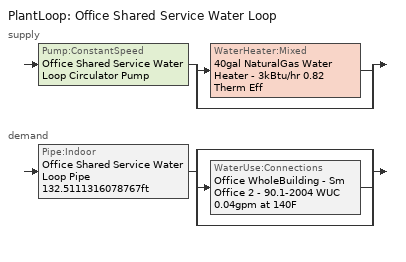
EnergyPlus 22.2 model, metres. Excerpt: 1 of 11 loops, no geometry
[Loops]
PlantLoop 'Office Shared Service Water Loop'
 supply: Pump:ConstantSpeed 'Office Shared Service Water Loop Circulator Pump' > split
  | WaterHeater:Mixed '40gal NaturalGas Water Heater - 3kBtu/hr 0.82 Therm Eff'
  | bypass
 demand: Pipe:Indoor 'Office Shared Service Water Loop Pipe 132.5111316078767ft' > split
  | bypass
  | WaterUse:Connections 'Office WholeBuilding - Sm Office 2 - 90.1-2004 WUC 0.04gpm at 140F'
  | bypass
[Material] Roughness=Smooth; Thermal Absorptance=0.9; Solar Absorptance=0.7; Visible Absorptance=0.7
Name | Thickness {m} | Conductivity {W/m-K} | Density {kg/m3} | Specific Heat {J/kg-K}
Copper pipe 0.75in type L | 0.001143 | 386 | 8906.27 | 385.1856
Fiberglass batt 0.5in | 0.0127 | 0.0663448 | 11.2129 | 837.36
[Construction]
Copper pipe 0.75in type L with 0.5in fiberglass batt: Fiberglass batt 0.5in, Copper pipe 0.75in type L
[PlantLoop]
Office Shared Service Water Loop: Fluid Type=Water; Plant Equipment Operation Scheme=Office Shared Service Water Loop Operation Schemes; Maximum Loop Temperature {C}=60; Minimum Loop Temperature {C}=10; Maximum Loop Flow Rate {m3/s}=Autosize; Minimum Loop Flow Rate {m3/s}=0; Plant Loop Volume {m3}=Autocalculate; Load Distribution Scheme=Optimal; Plant Loop Demand Calculation Scheme=SingleSetpoint; Common Pipe Simulation=None
[Sizing:Plant]
Office Shared Service Water Loop: Loop Type=Heating; Design Loop Exit Temperature {C}=60; Loop Design Temperature Difference {deltaC}=5; Sizing Option=NonCoincident; Zone Timesteps in Averaging Window=1; Coincident Sizing Factor Mode=None
[WaterHeater:Mixed]
40gal NaturalGas Water Heater - 3kBtu/hr 0.82 Therm Eff: Tank Volume {m3}=0.151416; Setpoint Temperature Schedule=Service Water Loop Temp - 140F; Deadband Temperature Difference {deltaC}=2; Maximum Temperature Limit {C}=60; Heater Control Type=Cycle; Heater Maximum Capacity {W}=736.559; Heater Ignition Minimum Flow Rate {m3/s}=0; Heater Ignition Delay {s}=0; Heater Fuel Type=NaturalGas; Heater Thermal Efficiency=0.82; Off Cycle Parasitic Fuel Consumption Rate {W}=0; Off Cycle Parasitic Fuel Type=NaturalGas; Off Cycle Parasitic Heat Fraction to Tank=0; On Cycle Parasitic Fuel Consumption Rate {W}=0; On Cycle Parasitic Fuel Type=NaturalGas; On Cycle Parasitic Heat Fraction to Tank=0; Ambient Temperature Indicator=Schedule; Ambient Temperature Schedule=Water Heater Ambient Temp Schedule - 71.6f; Off Cycle Loss Coefficient to Ambient Temperature {W/K}=0.344001; Off Cycle Loss Fraction to Zone=1; On Cycle Loss Coefficient to Ambient Temperature {W/K}=0.344001; On Cycle Loss Fraction to Zone=1; Use Side Effectiveness=1; Source Side Effectiveness=1; Use Side Design Flow Rate {m3/s}=Autosize; Source Side Design Flow Rate {m3/s}=Autosize; Indirect Water Heating Recovery Time {hr}=1.5; Source Side Flow Control Mode=IndirectHeatPrimarySetpoint
[WaterHeater:Sizing]
40gal NaturalGas Water Heater - 3kBtu/hr 0.82 Therm Eff: Design Mode=PeakDraw; Time Storage Can Meet Peak Draw {hr}=0.538503; Time for Tank Recovery {hr}=0; Nominal Tank Volume for Autosizing Plant Connections {m3}=1
[SetpointManager:Scheduled]
Service hot water setpoint manager 1: Control Variable=Temperature; Schedule=Service Water Loop Temp - 140F; Setpoint Node or NodeList=Office Shared Service Water Loop Supply Outlet Node
[PlantEquipmentOperationSchemes]
Office Shared Service Water Loop Operation Schemes: Control Scheme Object Type 1=PlantEquipmentOperation:HeatingLoad; Control Scheme Name 1=Office Shared Service Water Loop Heating Operation Scheme; Control Scheme Schedule Name 1=Always On Discrete
[PlantEquipmentOperation:HeatingLoad]
Office Shared Service Water Loop Heating Operation Scheme: Load Range Lower Limit 1 {W}=0; Load Range Upper Limit 1 {W}=1000000000; Range Equipment List Name 1=Office Shared Service Water Loop Heating Equipment List
[PlantEquipmentList]
Office Shared Service Water Loop Heating Equipment List: WaterHeater:Mixed, 40gal NaturalGas Water Heater - 3kBtu/hr 0.82 Therm Eff
[Pump:ConstantSpeed]
Office Shared Service Water Loop Circulator Pump: Design Flow Rate {m3/s}=Autosize; Design Pump Head {Pa}=29890.7; Design Power Consumption {W}=Autosize; Motor Efficiency=0.825; Fraction of Motor Inefficiencies to Fluid Stream=0; Pump Control Type=Intermittent; Design Power Sizing Method=PowerPerFlowPerPressure; Design Electric Power per Unit Flow Rate {W/(m3/s)}=348701.1; Design Shaft Power per Unit Flow Rate per Unit Head {W-s/m3-Pa}=1.28205
[Pipe:Indoor]
Office Shared Service Water Loop Pipe 132.5111316078767ft: Construction=Copper pipe 0.75in type L with 0.5in fiberglass batt; Environment Type=Schedule; Ambient Temperature Schedule=Temporary Pipe Indoor Ambient Temp 67.3F; Ambient Air Velocity Schedule=Office Shared Service Water Loop Piping Air Velocity - 0.67mph; Pipe Inside Diameter {m}=0.019939; Pipe Length {m}=40.3894
[WaterUse:Connections]
Office WholeBuilding - Sm Office 2 - 90.1-2004 WUC 0.04gpm at 140F: Drain Water Heat Exchanger Type=None; Drain Water Heat Exchanger Destination=Plant; Water Use Equipment Name 1=Office WholeBuilding - Sm Office 2 - 90.1-2004 Service Water Use 0.04gpm at 140F
[WaterUse:Equipment]
Office WholeBuilding - Sm Office 2 - 90.1-2004 Service Water Use 0.04gpm at 140F: Peak Flow Rate {m3/s}=2.51684e-06; Flow Rate Fraction Schedule=OfficeSmall BLDG_SWH_SCH; Target Temperature Schedule=Mixed Water At Faucet Temp - 140F; Sensible Fraction Schedule=Fraction Sensible - 0.2; Latent Fraction Schedule=Fraction Latent - 0.05
[Schedule:Day:Interval]
autogen Schedule Rule 16 1_day_sch; OfficeSmall BLDG_SWH_SCH WntrDsn|SmrDsn|Wkdy Day: Average, 06:30, 0, 06:40, 0.045, 06:50, 0.09, 07:00, 0.135, 07:10, 0.18, 07:20, 0.225, 07:30, 0.27, 07:40, 0.316667, 07:50, 0.363333, 08:00, 0.41, 08:09, 0.456667, 08:19, 0.503333, 08:29, 0.55, 08:30, 0.55, 08:39, 0.565, 08:49, 0.58, 08:59, 0.595, 09:09, 0.61, 09:19, 0.625, 09:29, 0.64, 09:30, 0.64, 10:30, 0.64, 10:39, 0.67, 10:49, 0.7, 10:59, 0.73, 11:09, 0.76, 11:19, 0.79, 11:29, 0.82, 11:30, 0.82, 11:39, 0.85, 11:49, 0.88, 11:59, 0.91, 12:09, 0.94, 12:19, 0.97, 12:29, 1, 12:30, 1, 12:39, 0.985, 12:49, 0.97, 12:59, 0.955, 13:09, 0.94, 13:19, 0.925, 13:29, 0.91, 13:30, 0.91, 13:39, 0.85, 13:49, 0.79, 13:59, 0.73, 14:09, 0.67, 14:19, 0.61, 14:29, 0.55, 14:30, 0.55, 15:30, 0.55, 15:39, 0.58, 15:49, 0.61, 15:59, 0.64, 16:09, 0.67, 16:19, 0.7, 16:30, 0.73, 16:40, 0.67, 16:50, 0.61, 17:00, 0.55, 17:10, 0.49, 17:20, 0.43, 17:30, 0.37, 18:30, 0.37, 18:40, 0.338333, 18:50, 0.306667, 19:00, 0.275, 19:10, 0.243333, 19:20, 0.211667, 19:30, 0.18, 19:40, 0.195, 19:50, 0.21, 20:00, 0.225, 20:10, 0.24, 20:20, 0.255, 20:30, 0.27, 20:40, 0.24, 20:50, 0.21, 21:00, 0.18, 21:10, 0.15, 21:20, 0.12, 21:30, 0.09, 21:40, 0.075, 21:50, 0.06, 22:00, 0.045, 22:10, 0.03, 22:20, 0.015, 22:30, 0, 24:00, 0
Fraction Latent - 0.05 Default: No, 24:00, 0.05
Fraction Sensible - 0.2 Default: No, 24:00, 0.2
Mixed Water At Faucet Temp - 140F Default; Service Water Loop Temp - 140F Default: No, 24:00, 60
Office Shared Service Water Loop Piping Air Velocity - 0.67mph Default: No, 24:00, 0.3
OfficeSmall BLDG_SWH_SCH Default: Average, 04:30, 0, 24:00, 0
OfficeSmall BLDG_SWH_SCH Summer Design Day; OfficeSmall BLDG_SWH_SCH Winter Design Day: No, 07:00, 0, 08:00, 0.27, 09:00, 0.55, 11:00, 0.64, 12:00, 0.82, 13:00, 1, 14:00, 0.91, 16:00, 0.55, 17:00, 0.73, 19:00, 0.37, 20:00, 0.18, 21:00, 0.27, 22:00, 0.09, 24:00, 0
Schedule Day 12: No, 01:00, 0.3, 02:00, 0.3, 03:00, 0.3, 04:00, 0.3, 05:00, 0.3, 06:00, 0, 07:00, 0, 08:00, 0, 09:00, 0, 10:00, 0.3, 11:00, 0.3, 12:00, 0.3, 13:00, 0.3, 14:00, 0.3, 15:00, 0.3, 16:00, 0.3, 17:00, 0.3, 18:00, 0.3, 19:00, 0.3, 20:00, 0.3, 21:00, 0.3, 22:00, 0.3, 23:00, 0.3, 24:00, 0.3
Schedule Day 13: No, 01:00, 22, 02:00, 22, 03:00, 22, 04:00, 22, 05:00, 22, 06:00, 0, 07:00, 0, 08:00, 0, 09:00, 0, 10:00, 22, 11:00, 22, 12:00, 22, 13:00, 22, 14:00, 22, 15:00, 22, 16:00, 22, 17:00, 22, 18:00, 22, 19:00, 22, 20:00, 22, 21:00, 22, 22:00, 22, 23:00, 22, 24:00, 22
Schedule Day 15: No, 01:00, 0.2, 02:00, 0.2, 03:00, 0.2, 04:00, 0.2, 05:00, 0.2, 06:00, 0, 07:00, 0, 08:00, 0, 09:00, 0, 10:00, 0.2, 11:00, 0.2, 12:00, 0.2, 13:00, 0.2, 14:00, 0.2, 15:00, 0.2, 16:00, 0.2, 17:00, 0.2, 18:00, 0.2, 19:00, 0.2, 20:00, 0.2, 21:00, 0.2, 22:00, 0.2, 23:00, 0.2, 24:00, 0.2
Schedule Day 23: No, 01:00, 0, 02:00, 0, 03:00, 0, 04:00, 0, 05:00, 0, 06:00, 0, 07:00, 0, 08:00, 0, 09:00, 0, 10:00, 0.64, 11:00, 0.733, 12:00, 0.913, 13:00, 0.9535, 14:00, 0.724, 15:00, 0.55, 16:00, 0.643, 17:00, 0.55, 18:00, 0.37, 19:00, 0.275, 20:00, 0.225, 21:00, 0.18, 22:00, 0.045, 23:00, 0, 24:00, 0
Schedule Day 26; Schedule Day 31: No, 01:00, 60, 02:00, 60, 03:00, 60, 04:00, 60, 05:00, 60, 06:00, 0, 07:00, 0, 08:00, 0, 09:00, 0, 10:00, 60, 11:00, 60, 12:00, 60, 13:00, 60, 14:00, 60, 15:00, 60, 16:00, 60, 17:00, 60, 18:00, 60, 19:00, 60, 20:00, 60, 21:00, 60, 22:00, 60, 23:00, 60, 24:00, 60
Schedule Day 29: No, 01:00, 0.05, 02:00, 0.05, 03:00, 0.05, 04:00, 0.05, 05:00, 0.05, 06:00, 0, 07:00, 0, 08:00, 0, 09:00, 0, 10:00, 0.05, 11:00, 0.05, 12:00, 0.05, 13:00, 0.05, 14:00, 0.05, 15:00, 0.05, 16:00, 0.05, 17:00, 0.05, 18:00, 0.05, 19:00, 0.05, 20:00, 0.05, 21:00, 0.05, 22:00, 0.05, 23:00, 0.05, 24:00, 0.05
Water Heater Ambient Temp Schedule - 71.6f Default: No, 24:00, 22
[Schedule:Week:Daily]
Fraction Latent - 0.05 Week Rule - Jan1-Jan7; Fraction Latent - 0.05 Week Rule - Jan15-Dec31: Fraction Latent - 0.05 Default, Fraction Latent - 0.05 Default, Fraction Latent - 0.05 Default, Fraction Latent - 0.05 Default, Fraction Latent - 0.05 Default, Fraction Latent - 0.05 Default, Fraction Latent - 0.05 Default, Fraction Latent - 0.05 Default, Fraction Latent - 0.05 Default, Fraction Latent - 0.05 Default, Fraction Latent - 0.05 Default, Fraction Latent - 0.05 Default
Fraction Latent - 0.05 Week Rule - Jan8-Jan14: Fraction Latent - 0.05 Default, Schedule Day 29, Fraction Latent - 0.05 Default, Fraction Latent - 0.05 Default, Fraction Latent - 0.05 Default, Fraction Latent - 0.05 Default, Fraction Latent - 0.05 Default, Fraction Latent - 0.05 Default, Fraction Latent - 0.05 Default, Fraction Latent - 0.05 Default, Fraction Latent - 0.05 Default, Fraction Latent - 0.05 Default
Fraction Sensible - 0.2 Week Rule - Jan1-Jan7; Fraction Sensible - 0.2 Week Rule - Jan15-Dec31: Fraction Sensible - 0.2 Default, Fraction Sensible - 0.2 Default, Fraction Sensible - 0.2 Default, Fraction Sensible - 0.2 Default, Fraction Sensible - 0.2 Default, Fraction Sensible - 0.2 Default, Fraction Sensible - 0.2 Default, Fraction Sensible - 0.2 Default, Fraction Sensible - 0.2 Default, Fraction Sensible - 0.2 Default, Fraction Sensible - 0.2 Default, Fraction Sensible - 0.2 Default
Fraction Sensible - 0.2 Week Rule - Jan8-Jan14: Fraction Sensible - 0.2 Default, Schedule Day 15, Fraction Sensible - 0.2 Default, Fraction Sensible - 0.2 Default, Fraction Sensible - 0.2 Default, Fraction Sensible - 0.2 Default, Fraction Sensible - 0.2 Default, Fraction Sensible - 0.2 Default, Fraction Sensible - 0.2 Default, Fraction Sensible - 0.2 Default, Fraction Sensible - 0.2 Default, Fraction Sensible - 0.2 Default
Mixed Water At Faucet Temp - 140F Week Rule - Jan1-Jan7; Mixed Water At Faucet Temp - 140F Week Rule - Jan15-Dec31: Mixed Water At Faucet Temp - 140F Default, Mixed Water At Faucet Temp - 140F Default, Mixed Water At Faucet Temp - 140F Default, Mixed Water At Faucet Temp - 140F Default, Mixed Water At Faucet Temp - 140F Default, Mixed Water At Faucet Temp - 140F Default, Mixed Water At Faucet Temp - 140F Default, Mixed Water At Faucet Temp - 140F Default, Mixed Water At Faucet Temp - 140F Default, Mixed Water At Faucet Temp - 140F Default, Mixed Water At Faucet Temp - 140F Default, Mixed Water At Faucet Temp - 140F Default
Mixed Water At Faucet Temp - 140F Week Rule - Jan8-Jan14: Mixed Water At Faucet Temp - 140F Default, Schedule Day 26, Mixed Water At Faucet Temp - 140F Default, Mixed Water At Faucet Temp - 140F Default, Mixed Water At Faucet Temp - 140F Default, Mixed Water At Faucet Temp - 140F Default, Mixed Water At Faucet Temp - 140F Default, Mixed Water At Faucet Temp - 140F Default, Mixed Water At Faucet Temp - 140F Default, Mixed Water At Faucet Temp - 140F Default, Mixed Water At Faucet Temp - 140F Default, Mixed Water At Faucet Temp - 140F Default
Office Shared Service Water Loop Piping Air Velocity - 0.67mph Week Rule - Jan1-Jan7; Office Shared Service Water Loop Piping Air Velocity - 0.67mph Week Rule - Jan15-Dec31: Office Shared Service Water Loop Piping Air Velocity - 0.67mph Default, Office Shared Service Water Loop Piping Air Velocity - 0.67mph Default, Office Shared Service Water Loop Piping Air Velocity - 0.67mph Default, Office Shared Service Water Loop Piping Air Velocity - 0.67mph Default, Office Shared Service Water Loop Piping Air Velocity - 0.67mph Default, Office Shared Service Water Loop Piping Air Velocity - 0.67mph Default, Office Shared Service Water Loop Piping Air Velocity - 0.67mph Default, Office Shared Service Water Loop Piping Air Velocity - 0.67mph Default, Office Shared Service Water Loop Piping Air Velocity - 0.67mph Default, Office Shared Service Water Loop Piping Air Velocity - 0.67mph Default, Office Shared Service Water Loop Piping Air Velocity - 0.67mph Default, Office Shared Service Water Loop Piping Air Velocity - 0.67mph Default
Office Shared Service Water Loop Piping Air Velocity - 0.67mph Week Rule - Jan8-Jan14: Office Shared Service Water Loop Piping Air Velocity - 0.67mph Default, Schedule Day 12, Office Shared Service Water Loop Piping Air Velocity - 0.67mph Default, Office Shared Service Water Loop Piping Air Velocity - 0.67mph Default, Office Shared Service Water Loop Piping Air Velocity - 0.67mph Default, Office Shared Service Water Loop Piping Air Velocity - 0.67mph Default, Office Shared Service Water Loop Piping Air Velocity - 0.67mph Default, Office Shared Service Water Loop Piping Air Velocity - 0.67mph Default, Office Shared Service Water Loop Piping Air Velocity - 0.67mph Default, Office Shared Service Water Loop Piping Air Velocity - 0.67mph Default, Office Shared Service Water Loop Piping Air Velocity - 0.67mph Default, Office Shared Service Water Loop Piping Air Velocity - 0.67mph Default
OfficeSmall BLDG_SWH_SCH Week Rule - Jan1-Jan7; OfficeSmall BLDG_SWH_SCH Week Rule - Jan15-Mar4: OfficeSmall BLDG_SWH_SCH Default, OfficeSmall BLDG_SWH_SCH WntrDsn|SmrDsn|Wkdy Day, OfficeSmall BLDG_SWH_SCH WntrDsn|SmrDsn|Wkdy Day, OfficeSmall BLDG_SWH_SCH WntrDsn|SmrDsn|Wkdy Day, OfficeSmall BLDG_SWH_SCH WntrDsn|SmrDsn|Wkdy Day, OfficeSmall BLDG_SWH_SCH WntrDsn|SmrDsn|Wkdy Day, OfficeSmall BLDG_SWH_SCH Default, OfficeSmall BLDG_SWH_SCH Default, OfficeSmall BLDG_SWH_SCH Summer Design Day, OfficeSmall BLDG_SWH_SCH Winter Design Day, OfficeSmall BLDG_SWH_SCH Default, OfficeSmall BLDG_SWH_SCH Default
OfficeSmall BLDG_SWH_SCH Week Rule - Jan8-Jan14: OfficeSmall BLDG_SWH_SCH Default, Schedule Day 23, OfficeSmall BLDG_SWH_SCH WntrDsn|SmrDsn|Wkdy Day, OfficeSmall BLDG_SWH_SCH WntrDsn|SmrDsn|Wkdy Day, OfficeSmall BLDG_SWH_SCH WntrDsn|SmrDsn|Wkdy Day, OfficeSmall BLDG_SWH_SCH WntrDsn|SmrDsn|Wkdy Day, OfficeSmall BLDG_SWH_SCH Default, OfficeSmall BLDG_SWH_SCH Default, OfficeSmall BLDG_SWH_SCH Summer Design Day, OfficeSmall BLDG_SWH_SCH Winter Design Day, OfficeSmall BLDG_SWH_SCH Default, OfficeSmall BLDG_SWH_SCH Default
OfficeSmall BLDG_SWH_SCH Week Rule - Mar5-Dec31: autogen Schedule Rule 16 1_day_sch, OfficeSmall BLDG_SWH_SCH WntrDsn|SmrDsn|Wkdy Day, OfficeSmall BLDG_SWH_SCH WntrDsn|SmrDsn|Wkdy Day, OfficeSmall BLDG_SWH_SCH WntrDsn|SmrDsn|Wkdy Day, OfficeSmall BLDG_SWH_SCH WntrDsn|SmrDsn|Wkdy Day, OfficeSmall BLDG_SWH_SCH WntrDsn|SmrDsn|Wkdy Day, OfficeSmall BLDG_SWH_SCH Default, OfficeSmall BLDG_SWH_SCH Default, OfficeSmall BLDG_SWH_SCH Summer Design Day, OfficeSmall BLDG_SWH_SCH Winter Design Day, OfficeSmall BLDG_SWH_SCH Default, OfficeSmall BLDG_SWH_SCH Default
Service Water Loop Temp - 140F Week Rule - Jan1-Jan7; Service Water Loop Temp - 140F Week Rule - Jan15-Dec31: Service Water Loop Temp - 140F Default, Service Water Loop Temp - 140F Default, Service Water Loop Temp - 140F Default, Service Water Loop Temp - 140F Default, Service Water Loop Temp - 140F Default, Service Water Loop Temp - 140F Default, Service Water Loop Temp - 140F Default, Service Water Loop Temp - 140F Default, Service Water Loop Temp - 140F Default, Service Water Loop Temp - 140F Default, Service Water Loop Temp - 140F Default, Service Water Loop Temp - 140F Default
Service Water Loop Temp - 140F Week Rule - Jan8-Jan14: Service Water Loop Temp - 140F Default, Schedule Day 31, Service Water Loop Temp - 140F Default, Service Water Loop Temp - 140F Default, Service Water Loop Temp - 140F Default, Service Water Loop Temp - 140F Default, Service Water Loop Temp - 140F Default, Service Water Loop Temp - 140F Default, Service Water Loop Temp - 140F Default, Service Water Loop Temp - 140F Default, Service Water Loop Temp - 140F Default, Service Water Loop Temp - 140F Default
Water Heater Ambient Temp Schedule - 71.6f Week Rule - Jan1-Jan7; Water Heater Ambient Temp Schedule - 71.6f Week Rule - Jan15-Dec31: Water Heater Ambient Temp Schedule - 71.6f Default, Water Heater Ambient Temp Schedule - 71.6f Default, Water Heater Ambient Temp Schedule - 71.6f Default, Water Heater Ambient Temp Schedule - 71.6f Default, Water Heater Ambient Temp Schedule - 71.6f Default, Water Heater Ambient Temp Schedule - 71.6f Default, Water Heater Ambient Temp Schedule - 71.6f Default, Water Heater Ambient Temp Schedule - 71.6f Default, Water Heater Ambient Temp Schedule - 71.6f Default, Water Heater Ambient Temp Schedule - 71.6f Default, Water Heater Ambient Temp Schedule - 71.6f Default, Water Heater Ambient Temp Schedule - 71.6f Default
Water Heater Ambient Temp Schedule - 71.6f Week Rule - Jan8-Jan14: Water Heater Ambient Temp Schedule - 71.6f Default, Schedule Day 13, Water Heater Ambient Temp Schedule - 71.6f Default, Water Heater Ambient Temp Schedule - 71.6f Default, Water Heater Ambient Temp Schedule - 71.6f Default, Water Heater Ambient Temp Schedule - 71.6f Default, Water Heater Ambient Temp Schedule - 71.6f Default, Water Heater Ambient Temp Schedule - 71.6f Default, Water Heater Ambient Temp Schedule - 71.6f Default, Water Heater Ambient Temp Schedule - 71.6f Default, Water Heater Ambient Temp Schedule - 71.6f Default, Water Heater Ambient Temp Schedule - 71.6f Default
[Schedule:Year]
Fraction Latent - 0.05: Fraction Latent - 0.05 Week Rule - Jan1-Jan7, 1, 1, 1, 7, Fraction Latent - 0.05 Week Rule - Jan8-Jan14, 1, 8, 1, 14, Fraction Latent - 0.05 Week Rule - Jan15-Dec31, 1, 15, 12, 31
Fraction Sensible - 0.2: Fraction Sensible - 0.2 Week Rule - Jan1-Jan7, 1, 1, 1, 7, Fraction Sensible - 0.2 Week Rule - Jan8-Jan14, 1, 8, 1, 14, Fraction Sensible - 0.2 Week Rule - Jan15-Dec31, 1, 15, 12, 31
Mixed Water At Faucet Temp - 140F: Mixed Water At Faucet Temp - 140F Week Rule - Jan1-Jan7, 1, 1, 1, 7, Mixed Water At Faucet Temp - 140F Week Rule - Jan8-Jan14, 1, 8, 1, 14, Mixed Water At Faucet Temp - 140F Week Rule - Jan15-Dec31, 1, 15, 12, 31
Office Shared Service Water Loop Piping Air Velocity - 0.67mph: Office Shared Service Water Loop Piping Air Velocity - 0.67mph Week Rule - Jan1-Jan7, 1, 1, 1, 7, Office Shared Service Water Loop Piping Air Velocity - 0.67mph Week Rule - Jan8-Jan14, 1, 8, 1, 14, Office Shared Service Water Loop Piping Air Velocity - 0.67mph Week Rule - Jan15-Dec31, 1, 15, 12, 31
OfficeSmall BLDG_SWH_SCH: OfficeSmall BLDG_SWH_SCH Week Rule - Jan1-Jan7, 1, 1, 1, 7, OfficeSmall BLDG_SWH_SCH Week Rule - Jan8-Jan14, 1, 8, 1, 14, OfficeSmall BLDG_SWH_SCH Week Rule - Jan15-Mar4, 1, 15, 3, 4, OfficeSmall BLDG_SWH_SCH Week Rule - Mar5-Dec31, 3, 5, 12, 31
Service Water Loop Temp - 140F: Service Water Loop Temp - 140F Week Rule - Jan1-Jan7, 1, 1, 1, 7, Service Water Loop Temp - 140F Week Rule - Jan8-Jan14, 1, 8, 1, 14, Service Water Loop Temp - 140F Week Rule - Jan15-Dec31, 1, 15, 12, 31
Water Heater Ambient Temp Schedule - 71.6f: Water Heater Ambient Temp Schedule - 71.6f Week Rule - Jan1-Jan7, 1, 1, 1, 7, Water Heater Ambient Temp Schedule - 71.6f Week Rule - Jan8-Jan14, 1, 8, 1, 14, Water Heater Ambient Temp Schedule - 71.6f Week Rule - Jan15-Dec31, 1, 15, 12, 31
[Schedule:Constant]
Name | Hourly Value
Always On Discrete | 1
Temporary Pipe Indoor Ambient Temp 67.3F | 19.6
